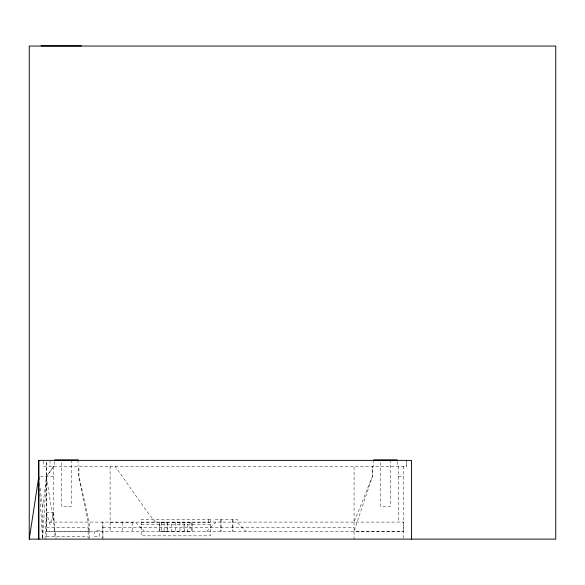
<?xml version="1.0" encoding="UTF-8"?>
<svg xmlns="http://www.w3.org/2000/svg" width="585" height="585" viewBox="0 0 585 585"><rect width="100%" height="100%" fill="white"/><g stroke="black" fill="none" stroke-linecap="round" stroke-linejoin="round"><path stroke-width="0.44" stroke-dasharray="2.92 2.19" d="M46.442 531.407L46.442 461.272L46.442 531.407L403.76 531.407L403.76 522.098L46.442 522.098M102.88 538.222L102.88 522.098L102.88 539.121M110.112 466.267L110.112 531.407M354.064 522.098L354.064 531.407L372.323 476.621L372.323 466.267L372.323 476.621L354.064 522.098L354.064 466.267M43.575 461.214L43.575 466.267L406.75 466.267L406.75 461.214M44.994 539.121L46.442 512.899L50.061 524.577L53.688 512.899L55.129 539.121M42.646 538.215L46.442 476.936L56.138 538.215M42.595 538.229L42.595 508.021L46.442 476.936M53.688 466.267L46.442 476.621L53.688 466.267L53.688 522.098M206.732 531.407L215.463 522.668L215.463 519.378L237.4 519.378L237.4 522.668L246.139 531.407M164.078 531.37L167.105 531.407L167.091 522.697L159.807 522.697L159.822 531.429L161.467 531.37M187.346 531.429L189.957 531.37L189.949 522.632L187.332 522.697L187.346 531.429L184.319 531.407L184.312 522.69M159.252 522.697L159.259 531.429L171.456 531.429L171.442 522.697L183.924 522.632L192.151 522.632L192.165 531.37M171.456 531.429L183.939 531.37L183.924 522.632M40.453 476.621L53.688 476.621M398.356 476.621L403.76 476.621M46.442 512.533L53.688 512.533M110.112 522.668L135.961 522.668L144.7 531.407M141.168 522.668L210.256 522.668M141.168 524.314L210.256 524.314M46.442 527.29L88.159 527.29L88.159 531.407L88.159 522.098L78.756 476.621L78.756 466.267M102.88 527.29L354.064 527.29M46.442 536.599L88.159 536.599M155.369 522.098L147.698 512.533L115.106 466.267M39.517 483.151L42.595 508.021M39.473 488.65L42.537 538.215M191.595 522.632L191.602 531.37M179.961 522.697L179.968 531.429M175.712 522.668L175.727 531.407M167.478 522.697L167.485 531.429M164.071 522.632L164.078 531.429M161.453 522.632L161.467 531.429M406.75 460.373L406.75 466.267M403.76 466.267L403.76 531.407M403.76 538.302L403.76 531.736L354.064 531.736L354.064 539.121M398.356 466.267L398.356 522.098M397.244 461.704L397.244 466.267M390.451 459.883L390.451 506.398L380.586 506.398L380.586 459.883M373.793 459.883L373.793 466.267M208.618 519.378L208.618 522.668M132.29 522.668L132.29 531.407M122.177 522.668L122.177 531.407M89.212 531.407L89.212 522.098L78.953 476.446L78.953 466.267M89.212 538.295L89.212 531.736L46.442 531.736L46.442 539.121M88.159 531.736L88.159 539.121M78.046 459.883L78.046 466.267M71.253 459.883L71.253 506.398L61.388 506.398L61.388 461.704M54.595 461.704L54.595 466.267M50.061 460.373L50.061 466.267M220.976 519.378L220.976 531.407L220.976 519.378M232.874 519.378L232.874 531.407L232.874 519.378M210.256 519.378L141.168 519.378L141.168 535.831L210.256 535.831L210.256 519.378M99.435 530.844L94.558 530.844L94.558 536.43L99.435 536.43L99.435 530.844"/><path stroke-width="0.88" d="M38.742 460.373L38.742 539.121L38.742 460.373L411.43 460.373L411.43 539.121M29.25 539.121L29.25 46.047L555.75 46.047L555.75 539.121L29.25 539.121L38.742 476.936L38.91 479.641M41.089 45.879L81.388 45.879M54.595 459.883L78.046 459.883M373.793 459.883L397.244 459.883"/></g></svg>
